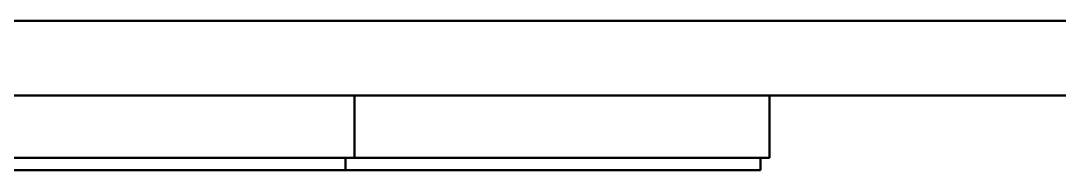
# Model space of a CAD drawing. Header units: millimetres. Extents: x 263 to 2983, y 441 to 2500.
# Drawn here: x 1142.57 to 1159.25, y 2483.7 to 2486.1 of the extents above; entities that cross this region are included whole.
import ezdxf

# ---------------------------------------------------------------- set-up
doc = ezdxf.new("R2010")
doc.units = ezdxf.units.MM
doc.header["$LTSCALE"] = 0.5
doc.layers.add('BOL', color=7, linetype='Continuous', lineweight=50)

msp = doc.modelspace()

# ---------------------------------------------------------------- linework, layer by layer
at = {"layer": 'BOL'}
for p, q in [((1174.154, 2486.096), (444.154, 2486.096)), ((1174.154, 2484.896), (444.154, 2484.896)), ((1147.934, 2484.896), (1147.934, 2483.896)), ((1154.595, 2483.896), (1154.595, 2484.896)), ((1134.154, 2483.896), (1147.934, 2483.896)), ((1147.79, 2483.896), (1147.79, 2483.696)), ((1147.934, 2483.896), (1154.595, 2483.896)), ((1154.45, 2483.696), (1154.45, 2483.896)), ((1141.705, 2483.696), (1147.79, 2483.696)), ((1147.79, 2483.696), (1154.45, 2483.696))]:
    msp.add_line(p, q, dxfattribs=at)

doc.saveas('drawing.dxf')
